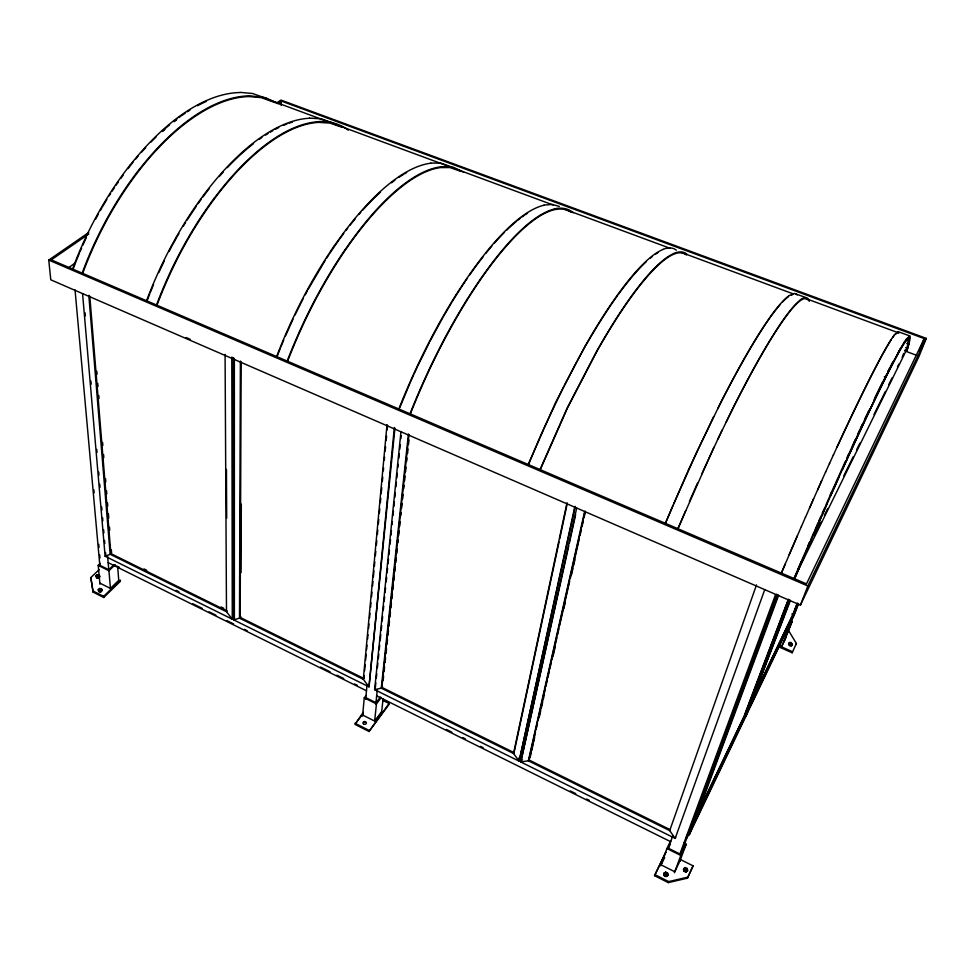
<?xml version="1.0" encoding="UTF-8"?>
<svg xmlns="http://www.w3.org/2000/svg" width="975" height="975" viewBox="0 0 975 975"><rect width="100%" height="100%" fill="white"/><g stroke="black" fill="none" stroke-linecap="round" stroke-linejoin="round"><path stroke-width="1.46" d="M240.386 361.067L239.497 618.15L363.297 679.295L369.001 686.851L394.924 428.22M241.166 361.896L240.167 617.419L363.907 678.503L363.297 679.295L387.014 424.661M241.02 572.593L241.312 504.16M281.202 105.532L281.312 101.059L924.251 338.581L919.254 351.073M363.273 712.372L354.949 724.364L369.013 731.469L388.928 704.559L389.049 703.475L382.736 700.355M363.907 678.503L364.187 675.468M364.613 670.922L365.186 664.865M365.601 660.319L366.173 654.249M366.6 649.703L367.027 645.158M367.587 639.1L368.014 634.554M368.587 628.497L369.013 623.951M369.574 617.882L370 613.336M370.561 607.279L370.987 602.733M371.56 596.663L371.987 592.117M372.548 586.06L372.974 581.514M373.401 576.968L373.973 570.899M374.388 566.353L374.814 561.807M375.387 555.75L375.814 551.204M376.374 545.135L376.801 540.589M377.374 534.532L377.8 529.986M378.361 523.928L378.788 519.383M379.348 513.313L379.775 508.767M380.347 502.71L380.774 498.164M381.201 493.618L381.761 487.549M382.334 481.492L382.761 476.946M383.321 470.876L383.602 467.854M384.308 460.273L384.601 457.238M385.162 451.181L385.588 446.635M386.161 440.566L386.587 436.02M387.148 429.963L387.575 425.417M362.542 716.125L364.272 697.856L366.064 695.492M365.674 699.099L367.051 684.791M394.363 427.477L369.001 686.851L233.707 619.893L233.573 357.752M369.013 731.469L389.049 703.475M400.944 431.901L374.632 689.642L519.139 761.158L575.287 506.403M375.387 687.338L375.85 682.817M376.313 678.295L376.777 673.774M377.398 667.741L377.861 663.219M378.324 658.71L378.788 654.188M379.251 649.667L379.714 645.145M380.177 640.624L380.798 634.591M381.262 630.069L381.725 625.548M382.188 621.026L382.651 616.505M383.26 610.472L383.723 605.95M384.187 601.429L384.65 596.907M385.113 592.398L385.576 587.876M386.197 581.843L386.661 577.322M387.124 572.8L387.587 568.279M388.05 563.757L388.513 559.236M388.976 554.714L389.439 550.192M390.061 544.16L390.524 539.638M390.987 535.117L391.45 530.595M392.072 524.574L392.377 521.564M392.998 515.531L393.461 511.01M393.924 506.488L394.388 501.967M394.851 497.445L395.314 492.923M395.923 486.891L396.386 482.369M396.849 477.847L397.312 473.326M397.934 467.305L398.239 464.283M398.86 458.262L399.323 453.741M399.787 449.219L400.25 444.697M400.871 438.665L401.176 435.654M375.802 704.133L377.288 689.849M374.68 720.744L376.447 703.913L381.274 697.466M408.428 433.948L381.274 688.167L513.533 753.492L519.139 761.158L574.689 507.244M408.964 434.692L381.871 687.375L514.069 752.627L513.533 753.492L566.999 502.722M383.126 680.526L383.614 675.992M384.101 671.446L384.589 666.912M385.076 662.366L385.564 657.832M386.051 653.299L386.539 648.753M387.026 644.219L387.526 639.673M388.013 635.139L388.501 630.593M388.988 626.06L389.476 621.526M389.963 616.98L390.451 612.446M390.938 607.9L391.426 603.367M391.913 598.833L392.401 594.287M392.888 589.753L393.376 585.207M393.863 580.673L394.351 576.14M394.838 571.594L395.326 567.06M395.826 562.514L396.313 557.98M396.801 553.447L397.288 548.901M397.934 542.856L398.263 539.821M398.751 535.287L399.238 530.753M399.726 526.207L400.213 521.674M400.859 515.617L401.188 512.594M401.676 508.06L402.163 503.514M402.651 498.981L403.138 494.435M403.796 488.39L404.125 485.367M404.613 480.821L405.1 476.288M405.588 471.742L406.075 467.208M406.721 461.151L407.05 458.128M407.538 453.594L408.025 449.048M408.513 444.515L409 439.981M383.102 698.624L381.566 712.652L375.131 721.354M908.834 342.481L908.676 338.41L905.178 341.945M909.468 341.006L909.334 336.862L905.824 340.372A254.646 10.286 -66.8 0 0 885.678 377.325A254.792 10.298 -66.8 0 0 850.273 452.083M907.506 345.881L908.444 338.447L905.617 340.397M909.114 342.688L910.199 337.569L909.724 335.936L898.109 331.634L894.258 334.998M514.069 752.627L559.053 541.929M559.687 538.968L566.962 504.843M576.676 508.109L520.784 761.975L675.175 838.39L675.638 837.452M568.766 545.854L520.784 761.975L528.352 760.805L669.691 830.602L675.175 838.39L764.778 589.546M569.412 542.88L575.628 514.678M584.537 511.96L528.352 760.805L529.413 759.074L535.446 732.408M585.134 511.095L528.889 759.939L670.154 829.664L669.691 830.602L756.503 584.915M536.116 729.446L537.457 723.523M538.127 720.562L543.16 698.344M543.831 695.382L545.171 689.459M545.842 686.497L547.182 680.574M547.852 677.613L549.193 671.69M549.863 668.728L551.204 662.793M551.874 659.831L556.896 637.626M557.566 634.664L558.907 628.729M559.577 625.767L569.632 581.344M570.302 578.382L579.357 538.383M580.028 535.421L581.368 529.498M582.038 526.537L583.379 520.613M584.049 517.652L585.39 511.729M530.278 756.722L530.948 753.76M531.631 750.799L532.972 744.876M533.642 741.914L534.641 737.466M539.346 716.735L540.686 710.812M541.357 707.85L542.697 701.927M543.367 698.965L544.379 694.517M553.105 656.017L555.116 647.132M563.842 608.619L565.183 602.696M571.557 574.555L572.898 568.632M573.568 565.671L574.909 559.747M908.602 342.505L906.921 348.075L905.69 347.612M908.017 346.076L909.261 337.447M909.492 341.823L906.579 351.207L905.495 350.244M909.017 343.785L906.579 351.207M907.542 346.661L906.226 350.513L904.995 350.062M908.054 346.856L907.201 349.806L905.97 349.355M654.53 875.672L665.828 852.247L654.53 875.672L668.289 882.619L687.46 878.158L693.103 865.849L680.111 859.377M660.721 865.898L666.9 848.543L670.532 841.096M682.293 851.199L684.755 844.521L680.172 854.124L668.314 848.226L672.713 836.002M663.792 873.697L665.681 872.113L667.631 873.088L667.692 875.66L666.047 876.562L664.097 875.574L663.792 873.697L665.681 872.113M664.097 875.574L664.036 873.015M666.047 876.562L667.936 874.977M667.631 873.088L667.692 875.66M668.289 882.619L668.667 881.595L687.85 877.134L693.103 865.849M679.904 854.015L775.466 594.811M685.681 839.146L687.265 834.868M789.762 600.49L745.509 716.991L689.191 834.844L688.021 834.271L776.648 594.275M680.696 854.636L776.831 594.445M674.395 872.771L680.794 855.465L686.168 844.216L683.658 842.961M778.074 594.896L689.191 834.844L693.457 824.935L692.287 824.362L695.455 815.819M697.04 811.541L702.305 797.282M703.889 793.004L759.245 643.329M760.293 640.477L766.094 624.792M767.142 621.94L776.636 596.286M679.733 861.547L686.168 844.216M778.574 595.469L693.457 824.935L744.876 717.429L789.555 599.71M683.512 869.152L685.388 867.567L687.338 868.542L687.412 871.102L685.778 871.991L683.841 871.016L683.512 869.152L685.388 867.567M683.841 871.016L683.767 868.469M72.503 269.161C86.312 231.77 105.568 196.28 130.199 164.885M73.088 269.246L75.623 262.58M82.095 273.28C95.952 235.804 115.208 200.241 139.778 168.699M82.68 273.353C96.476 236.072 115.623 200.667 140.083 169.284M695.553 817.562L743.779 716.93L788.348 599.186M744.559 715.613L788.044 600.795M746.582 710.799L787.495 602.818M747.691 708.191L751.993 696.82M753.614 692.567L776.758 631.471M777.843 628.631L787.532 603.062M685.778 871.991L687.668 870.419M750.604 700.928L754.358 691.007M755.43 688.179L760.268 675.419M761.341 672.592L765.107 662.671M767.252 657.004L769.933 649.923M772.09 644.256L775.844 634.335M777.989 628.668L780.682 621.587M782.828 615.92L786.581 605.999M687.338 868.542L687.412 871.102M769.348 652.348L770.957 648.095M789.799 600.734L746.082 715.796L744.997 715.297M790.42 600.429L746.082 715.796L794.211 615.115L798.574 603.805M687.46 878.158L687.85 877.134M146.494 300.909C160.717 262.982 179.912 226.822 204.177 194.342A226.066 101.412 -67 0 1 309.514 118.231M147.042 300.97L149.65 294.194M156.439 305.175C170.71 267.174 189.893 230.917 214.11 198.291M156.975 305.236C171.186 267.418 190.271 231.331 214.366 198.863A224.872 99.487 -67 0 1 259.24 150.564A228.028 100.742 -67 0 1 274.024 139.486A225.067 99.511 -67.1 0 1 318.606 122.375L329.891 123.069L342.067 127.25M787.13 628.485L788.775 624.232M797.27 603.074L792.882 614.445L752.2 699.343M787.471 629.046L792.456 616.139L784.717 632.348M793.467 613.519L797.331 603.525M794.82 610.423L797.002 604.768M790.737 622.245L796.746 606.657M781.438 647.193L792.139 621.441L784.034 641.721M798.306 603.525L793.918 614.896L750.007 706.692L748.922 706.193M88.688 232.538L48.75 260.069L50.785 279.813L800.414 605.122L807.848 585.975L926.25 338.362L280.885 100.059L277.132 102.643M788.617 644.365L788.897 643.683L790.091 644.914L791.846 644.987L791.566 645.682L789.823 645.608L788.617 644.365L789.445 642.513L791.188 642.586L792.114 644.512L791.188 642.586M789.177 643.207L789.445 642.513M276.547 356.716C291.513 317.838 310.586 280.471 334.108 246.066M277.022 356.74L280.3 348.38M287.113 361.25C302.14 322.298 321.202 284.834 344.65 250.27M287.576 361.262C302.543 322.506 321.506 285.224 344.833 250.819A230.941 82.875 -67 0 1 387.099 199.522M902.155 357.374L903.715 353.389M789.823 645.608L790.091 644.914M778.806 646.864L792.139 652.787L792.541 651.751L779.208 645.828M795.99 644.524L796.392 643.488L788.287 630.082M398.775 409.159C414.46 369.403 433.424 330.878 456.117 294.645M399.665 407.916L409.878 383.382M409.951 413.948C425.697 374.107 444.649 335.485 467.269 299.081M410.341 413.936C426.014 374.29 444.88 335.851 467.378 299.63A236.62 66.446 -66.9 0 1 506.988 245.408A239.923 67.275 -66.9 0 1 519.309 232.44A236.815 66.458 -66.9 0 1 554.08 209.771C559.735 208.431 566.085 208.748 570.972 212.172M926.25 338.362L919.011 356.399L800.414 605.122M76.123 261.239L79.365 253.244M150.162 292.841L153.477 284.7M528.133 464.661L555.36 402.955L585.146 346.015M528.45 464.6L539.541 438.128M539.967 469.731L567.243 407.867L596.944 350.707M540.272 469.682L567.413 408.111L596.968 351.232M280.873 346.978L283.749 339.995M665.243 523.49L688.935 468.829L713.651 416.581M665.462 523.392L673.079 505.269M677.796 528.877L713.883 447.281M678.015 528.767L685.657 510.607M781.267 573.263L801.352 526.537M781.402 573.129L785.314 563.903M793.979 578.516L801.328 561.283M794.454 578.918L806.642 550.814M794.783 578.528L798.696 569.327M798.098 569.071L801.487 561.149M798.391 569.644L810.566 541.491M673.64 503.965L697.223 451.181L721.78 400.408M789.189 554.665L797.282 535.909M801.901 559.942L805.472 551.874M79.938 251.916L81.644 247.942M285.541 335.827L293.012 319.227M807.653 546.585L809.384 542.575M806.045 550.558L810.042 541.283M806.447 550.863L810.517 541.466M810.627 539.955L814.015 531.887M810.652 541.527L818.671 522.722M689.422 501.455L697.466 483.149M801.389 526.622L805.435 517.213M814.649 530.692L818.086 522.588M814.673 532.265L834.868 486.086M818.659 521.272L820.974 515.982M818.683 522.832L822.754 513.423M540.101 436.873L543.428 429.317M805.46 517.347L813.589 498.761M822.144 513.337L824.984 507.122M822.742 513.593L826.812 504.197M809.518 508.121L821.657 480.712M826.13 504.526L829.542 496.823M410.414 382.163L413.68 374.827M830.2 495.093L833.625 487.427M830.115 495.532L831.809 491.729M830.712 495.775L838.841 477.214M835.892 482.369L837.586 478.591M834.076 486.659L835.746 482.905M834.673 486.903L842.753 468.512M817.598 489.95L825.642 471.888M837.988 477.908L841.486 469.901M544.001 428.062L563.891 386.258M841.864 469.316L845.337 461.382M842.644 468.902L846.617 459.968M842.461 469.56L850.017 452.9A252.927 10.225 -66.8 0 1 885.154 378.69A252.781 10.213 -66.8 0 1 905.19 341.896M158.791 272.586L164.434 260.593M701.634 474.216L722.109 430.024M825.557 472.241L829.591 463.21M846.519 458.786L848.408 454.63M847.543 456.775L851.26 448.646M846.495 460.407L850.419 451.632A255.986 10.347 -66.8 0 1 906.153 339.592M82.79 245.286L86.397 237.4M829.481 463.612L833.479 454.716M414.241 373.62L417.605 366.332M833.357 455.154L837.306 446.404M853.698 443.332L856.099 438.128M857.293 435.557L863.07 423.138M792.139 652.787L796.392 643.488M864.203 420.737L869.554 409.39M791.566 645.682L792.382 643.817M785.74 637.955L781.84 646.157L779.171 644.975M680.123 860.523L674.773 871.747L661.087 864.874L664.694 857.439M418.178 365.125L429.329 342.518M686.814 838.098L690.081 831.261M703.158 803.924L709.703 790.25M712.969 783.425L719.513 769.75M722.78 762.913L729.324 749.251M732.591 742.414L739.135 728.739M746.326 713.712L748.946 708.24M752.213 701.403L753.517 698.673M756.795 691.836L763.328 678.173M766.606 671.336L773.138 657.662M776.417 650.825L784.912 633.055M788.19 626.23L790.152 622.123M718.014 438.908L734.285 405.393M924.251 338.581L806.496 583.879L51.285 259.874L88.786 233.976M692.287 824.362L693.591 821.645M689.447 830.968L692.067 825.472M699.307 810.371L743.364 718.404M756.149 691.702L792.261 616.31M688.021 834.271L691.957 826.057M699.818 809.616L706.388 795.917M707.692 793.187L716.223 775.381M717.527 772.639L741.804 721.963M756.064 692.177L783.412 635.066M873.917 400.274L875.708 396.533M876.318 395.289L878.621 390.536M668.314 848.226L670.312 844.143M294.95 315.108L303.054 298.886M879.194 389.354L881.412 384.857M802.888 558.87L804.229 556.152M814.296 535.726L820.999 522.112M824.35 515.312L827.714 508.499M843.802 475.824L853.198 456.763M856.55 449.95L859.901 443.15M873.99 414.558L885.385 391.414M888.737 384.601L892.101 377.8M897.463 366.905L898.804 364.187M794.857 576.92L906.738 349.477M726.168 422.041L734.224 405.893M881.961 383.736L887.104 373.437M717.697 408.854L721.719 400.908M887.701 372.267L891.162 365.515M564.488 385.064L576.627 361.883M429.926 341.347L442.882 317.484M891.723 364.431L893.124 361.762M169.089 251.428L171.819 246.248M305.163 294.913L307.271 290.952M95.489 219.338L98.231 214.268M577.346 360.592L585.171 346.539M307.99 289.648L325.028 260.666M172.502 244.957L176.743 237.315M897.622 353.413L900.851 347.746M100.352 210.527L101.766 208.041M443.625 316.217L451.754 302.421M177.474 236.06L178.925 233.561M102.472 206.798L106.86 199.461M183.349 226.139L185.591 222.458M452.51 301.214L456.239 295.181A236.108 67.982 -66.9 0 1 465.233 281.373M109.115 195.877L110.614 193.489M187.115 220.07L196.426 206.03M326.564 258.29L328.867 254.731M112.137 191.124L114.453 187.627M903.508 343.407L904.629 341.737M329.635 253.537L334.291 246.626A230.453 84.252 -67 0 1 338.983 239.911M116.001 185.299L118.365 181.886M198.01 203.763L201.216 199.302M120.742 178.486L123.155 175.171M906.214 339.434L909.724 335.936M202.824 197.108L204.433 194.915A224.408 100.718 -67.1 0 1 209.32 188.528M381.688 711.579L374.656 721.073L362.639 715.041M380.384 697.015L376.07 702.768L365.698 697.6M382.48 686.571L381.274 688.167L374.632 689.642L375.229 688.85M355.863 723.158L363.175 713.444M128.042 168.663L130.492 165.47A221.544 109.968 -67.1 0 1 132.978 162.313M240.825 616.688L239.497 618.15L233.707 619.893L234.378 619.162L234.353 358.581M894.916 334.62L897.719 332.56M103.728 597.492L120.4 581.222L120.315 580.113L103.63 596.383L103.728 597.492L93.064 592.105L90.833 577.566L99.218 569.595M118.743 580.344L110.443 588.425L99.816 583.099M98.243 589.68L98.95 590.923L100.864 590.996L102.058 589.838L101.339 588.607L99.438 588.522L98.243 589.68L99.023 591.667L100.925 591.74L102.058 589.838M110.407 588.096L108.944 570.716L115.257 564.659M96.001 575.847L96.708 577.066L98.597 577.151L99.779 576.006L99.084 574.799L97.195 574.714L96.001 575.847L96.781 577.809L98.658 577.895L99.852 576.749M113.904 564.805L108.773 569.729L99.621 565.159M96.074 576.591L97.268 575.457L99.145 575.543L99.084 574.799M99.925 584.208L98.207 565.366L100.315 563.355M68.116 268.003L75.587 262.738M800.146 300.081C802.766 297.18 808.641 296.4 809.311 301.36M745.509 716.991L743.779 716.93M277.558 103.643L281.312 101.059M788.69 295.839L794.393 293.475L806.605 297.777M674.054 253.305C678.076 251.55 683.268 250.977 686.814 254.061M663.195 249.283C667.375 247.54 672.665 247.077 676.345 250.185M791.456 294.95L792.809 294.511M554.361 208.906C560.796 207.236 568.193 208.15 573.202 212.782M544.038 205.079L552.289 204.433L559.309 206.408M440.602 166.713L453.278 167.249L463.771 172.27M430.779 163.069L440.627 163.093L451.864 167.103M318.837 121.546C329.245 120.949 339.995 123.715 348.27 130.187M309.55 118.097L321.007 118.816L333.377 123.094M249.234 95.721L265.273 97.683L279.167 103.911M240.24 92.381L252.574 93.49L267.174 98.743M102.119 590.582L99.438 588.522M260.24 96.562L333.097 123.532M335.948 124.593L451.669 167.432M454.521 168.48L553.093 204.982M565.951 209.735L670.239 248.345M681.659 252.574L793.089 293.828M805.947 298.582L897.378 332.438M906.726 343.492L907.969 343.956M904.581 350.829L917.426 355.631M884.288 376.74L885.702 377.276M48.75 260.069L807.848 585.975M186.14 337.545L190.308 339.349M791.858 613.994L794.211 615.115L793.187 614.664M144.032 568.937L146.725 570.265M221.069 606.95L223.775 608.278M227.163 611.008L110.882 553.605L89.785 296.217M232.647 357.837L232.928 618.455L232.269 619.186L226.493 611.727L110.163 554.288L105.117 556.25L82.57 293.731M275.572 102.777L261.19 97.622L249.015 96.574A221.886 108.7 -67.1 0 0 196.67 115.367A221.995 108.81 -67.1 0 0 140.071 169.248M518.578 758.123L522.515 760.073M176.146 590.362L178.852 591.703M116.634 565.963L119.352 567.304M192.782 603.72L202.3 608.437M209.089 611.812L215.889 615.176M226.773 620.575L233.561 623.939M244.445 629.338L247.163 630.691M320.58 667.095L330.098 671.812M336.899 675.188L343.7 678.563M354.571 683.95L357.301 685.303M446.428 729.495L451.864 732.201M462.759 737.6L465.477 738.953M480.456 746.375L483.173 747.727M570.302 790.932L575.737 793.626M586.633 799.025L589.351 800.378M108.164 562.636L366.478 690.787M376.667 695.845L670.678 841.705M98.207 565.366L108.944 570.716M364.272 697.856L376.447 703.913M666.9 848.543L680.794 855.465M684.097 870.334L686.047 871.309M664.341 874.892L666.291 875.879M90.833 577.566L92.954 590.996L103.63 596.383M355.046 723.292L369.123 730.397M654.895 874.648L668.667 881.595M795.466 293.658L797.209 294.913M461.017 171.442L449.999 167.554L440.334 167.59A231.148 82.875 -67 0 0 400.664 187.529A234.183 83.899 -66.9 0 0 387.112 199.485M334.425 123.63L337.423 125.482M686.449 254.938C682.902 251.879 677.735 252.464 673.725 254.219A242.775 48.263 -66.9 0 0 644.463 279.923A245.968 48.847 -66.8 0 0 633.543 293.828A242.58 48.25 -66.9 0 0 596.968 351.207M898.109 331.634L898.779 333.34M807.848 299.898C805.679 297.131 801.901 299.325 799.78 301.019A249.052 28.068 -66.8 0 0 776.685 330.025A252.318 28.409 -66.8 0 0 767.337 345.053A248.844 28.068 -66.8 0 0 734.224 405.868M92.954 590.996L93.064 592.105M97.195 574.714L97.268 575.457M96.708 577.066L96.781 577.809M100.864 590.996L100.925 591.74M98.597 577.151L98.658 577.895M98.95 590.923L99.023 591.667M93.868 489.816L94.148 492.85M98.755 544.367L99.023 547.402M99.694 554.982L99.974 558.005M75.038 289.892L99.852 565.695M101.339 588.607L101.412 589.351M107.616 556.213L108.786 570.143M85.105 312.829L85.361 315.863M90.931 381.103L91.187 384.138M96.769 449.378L97.025 452.412M98.707 472.132L98.963 475.166M99.743 484.27L99.998 487.305M101.68 507.024L101.948 510.059M102.594 517.652L102.85 520.687M103.63 529.791L103.886 532.825M104.532 540.406L104.8 543.441M105.568 552.545L105.836 555.579L105.117 556.25L232.269 619.186L231.867 357.008M88.81 295.327L110.163 554.288L111.589 552.935L111.345 549.9M96.805 371.28L97.049 374.315M97.78 383.394L98.036 386.417M98.768 395.509L99.023 398.531M102.594 442.431L102.838 445.453M103.582 454.545L103.825 457.567M105.556 478.762L105.8 481.784M106.531 490.864L106.787 493.898M107.518 502.978L107.774 506.013M108.383 513.581L108.749 518.115M109.493 527.195L109.736 530.229M117.695 566.987L118.718 580.003M225.079 354.425L226.493 611.727M226.444 469.438L226.688 518.152M99.608 589.436A1.67 1.194 -7.5 0 1 101.887 590.362A1.67 1.194 -7.5 0 1 99.694 591.667A1.67 1.194 -7.5 0 1 98.914 589.851M99.596 576.749A1.658 1.17 -7.2 0 1 97.439 577.822A1.658 1.17 -7.2 0 1 96.513 576.213A1.658 1.17 -7.2 0 1 98.987 575.689M686.108 868.737A1.889 1.523 29.3 0 1 686.924 871.297A1.889 1.523 29.3 0 1 684.06 870.894A1.889 1.523 29.3 0 1 684.73 868.542M667.4 874.295A1.889 1.548 28.9 0 1 666.595 876.22A1.889 1.548 28.9 0 1 664.219 875.331A1.889 1.548 28.9 0 1 664.609 873.247M665.023 873.088A1.889 1.548 28.9 0 1 665.949 873.112M791.213 643.634A1.609 1.121 22.7 0 1 791.59 645.401A1.609 1.121 22.7 0 1 789.311 645.084A1.609 1.121 22.7 0 1 789.336 643.366M851.504 447.878A254.841 10.396 -66.8 0 1 855.172 439.896M858.171 433.424A254.841 10.396 -66.8 0 1 859.938 429.609M860.523 428.354A254.841 10.396 -66.8 0 1 862.838 423.394M865.105 418.555A254.841 10.396 -66.8 0 1 866.787 414.997M867.336 413.827A254.841 10.396 -66.8 0 1 868.652 411.048M874.953 397.837A254.841 10.396 -66.8 0 1 882.448 382.456M887.628 372.084A254.841 10.396 -66.8 0 1 890.017 367.392M890.589 366.283A254.841 10.396 -66.8 0 1 892.271 363.041M162.728 131.381A221.63 109.919 -67.1 0 1 164.812 129.504M174.22 121.643A221.63 109.919 -67.1 0 1 176.304 120.023M734.273 405.478A250.685 28.263 -66.8 0 1 800.085 300.239M721.768 400.506A250.112 30.152 -66.8 0 1 788.641 295.986M722.39 399.592A248.284 29.945 -66.8 0 1 755.15 340.421M755.162 340.397A251.733 30.31 -66.8 0 1 764.668 325.431A248.479 29.945 -66.8 0 1 770.433 317.082M771.115 316.119A248.479 29.945 -66.8 0 1 780.451 304.273M782.632 301.897A248.479 29.945 -66.8 0 1 788.348 296.729M596.944 350.805A244.359 48.579 -66.9 0 1 674.005 253.463M585.146 346.101A243.823 50.286 -66.9 0 1 663.134 249.429M585.89 345.272A242.032 49.944 -66.9 0 1 597.87 325.138M598.565 324.017A242.032 49.944 -66.9 0 1 617.382 295.754M618.174 294.682A242.032 49.944 -66.9 0 1 622.026 289.453A245.42 50.566 -66.9 0 1 633.104 275.559A242.239 49.944 -66.9 0 1 646.437 261.544M650.483 258.022A242.239 49.944 -66.9 0 1 652.421 256.474M655.224 254.414A242.239 49.944 -66.9 0 1 657.906 252.683M214.147 198.388A226.541 100.169 -67 0 1 318.801 121.68M219.265 176.524A224.408 100.718 -67.1 0 1 223.275 171.99M227.309 167.639A224.408 100.718 -67.1 0 1 249.502 146.835A227.565 101.985 -67 0 1 253.5 143.618M259.46 139.181A227.565 101.985 -67 0 1 261.922 137.475M265.59 135.074A224.603 100.73 -67.1 0 1 268.027 133.538M270.441 132.088A224.603 100.73 -67.1 0 1 272.842 130.699M275.218 129.407A224.603 100.73 -67.1 0 1 278.765 127.591M283.408 125.446A224.603 100.73 -67.1 0 1 286.845 124.044M289.1 123.203A224.603 100.73 -67.1 0 1 292.451 122.082M344.687 250.368A232.659 83.436 -67 0 1 440.554 166.847M334.133 246.163A232.16 84.825 -67 0 1 430.743 163.215M339.775 238.826A230.453 84.252 -67 0 1 343.712 233.452M346.088 230.319A230.453 84.252 -67 0 1 347.673 228.26M350.049 225.213A230.453 84.252 -67 0 1 355.119 218.961M358.922 214.463A230.453 84.252 -67 0 1 360.811 212.27M362.712 210.137A230.453 84.252 -67 0 1 376.777 195.561M376.777 195.536A233.695 85.3 -66.9 0 1 380.469 192.087M391.548 182.776A230.661 84.252 -67 0 1 394.863 180.277M399.214 177.206A230.661 84.252 -67 0 1 403.479 174.464M404.54 173.83A230.661 84.252 -67 0 1 406.624 172.612M467.281 299.179A238.363 66.897 -66.9 0 1 554.312 209.052M456.142 294.743A237.851 68.433 -66.9 0 1 544.001 205.225M465.977 280.276A236.108 67.982 -66.9 0 1 467.476 278.07M469.718 274.84A236.108 67.982 -66.9 0 1 483.088 256.766M485.721 253.451A236.108 67.982 -66.9 0 1 491.814 246.127M494.386 243.153A236.108 67.982 -66.9 0 1 496.092 241.239M496.092 241.215A239.411 68.823 -66.9 0 1 504.465 232.33M506.513 230.307A239.411 68.823 -66.9 0 1 508.536 228.357A236.303 67.982 -66.9 0 1 516.421 221.374M517.384 220.582A236.303 67.982 -66.9 0 1 520.223 218.339M522.088 216.938A236.303 67.982 -66.9 0 1 523.928 215.621M525.135 214.78A236.303 67.982 -66.9 0 1 527.524 213.22M130.236 164.982A222.58 110.455 -67.1 0 1 240.203 92.528M135.488 159.266A221.544 109.968 -67.1 0 1 138.011 156.268M141.399 152.356A221.544 109.968 -67.1 0 1 145.677 147.627M150.833 142.192A221.544 109.968 -67.1 0 1 156.037 137M162.289 131.137A221.544 109.968 -67.1 0 1 169.613 124.812M173.806 121.448A221.544 109.968 -67.1 0 1 176.926 119.048M179.022 117.5A221.544 109.968 -67.1 0 1 181.094 116.013M182.142 115.282A221.544 109.968 -67.1 0 1 185.25 113.161M187.31 111.808A221.435 109.858 -67.1 0 1 189.881 110.175M197.547 105.714A221.435 109.858 -67.1 0 1 206.322 101.376M139.827 168.809A223.031 109.298 -67.1 0 1 249.198 95.855M837.269 446.489A255.389 12.407 -66.8 0 1 894.197 335.144M837.172 446.855A254.195 12.346 -66.8 0 1 873.039 372.523A254.061 12.334 -66.8 0 1 891.357 339.544M892.698 337.557A254.061 12.334 -66.8 0 1 893.892 335.888M99.657 589.826L100.657 589.765L99.657 589.826M97.403 575.993L98.402 575.945L97.403 575.993M365.272 722.292L364.236 722.256L365.272 722.292M790.164 643.622L791.054 644.024L790.164 643.622M685.181 869.261L686.205 869.773L685.181 869.261M665.45 873.807L666.473 874.331L665.45 873.807M363.456 723.852A1.718 1.389 3.6 0 0 366.344 723.328A1.718 1.389 3.6 0 0 364.272 721.561A1.718 1.389 3.6 0 0 363.456 723.852"/></g></svg>
